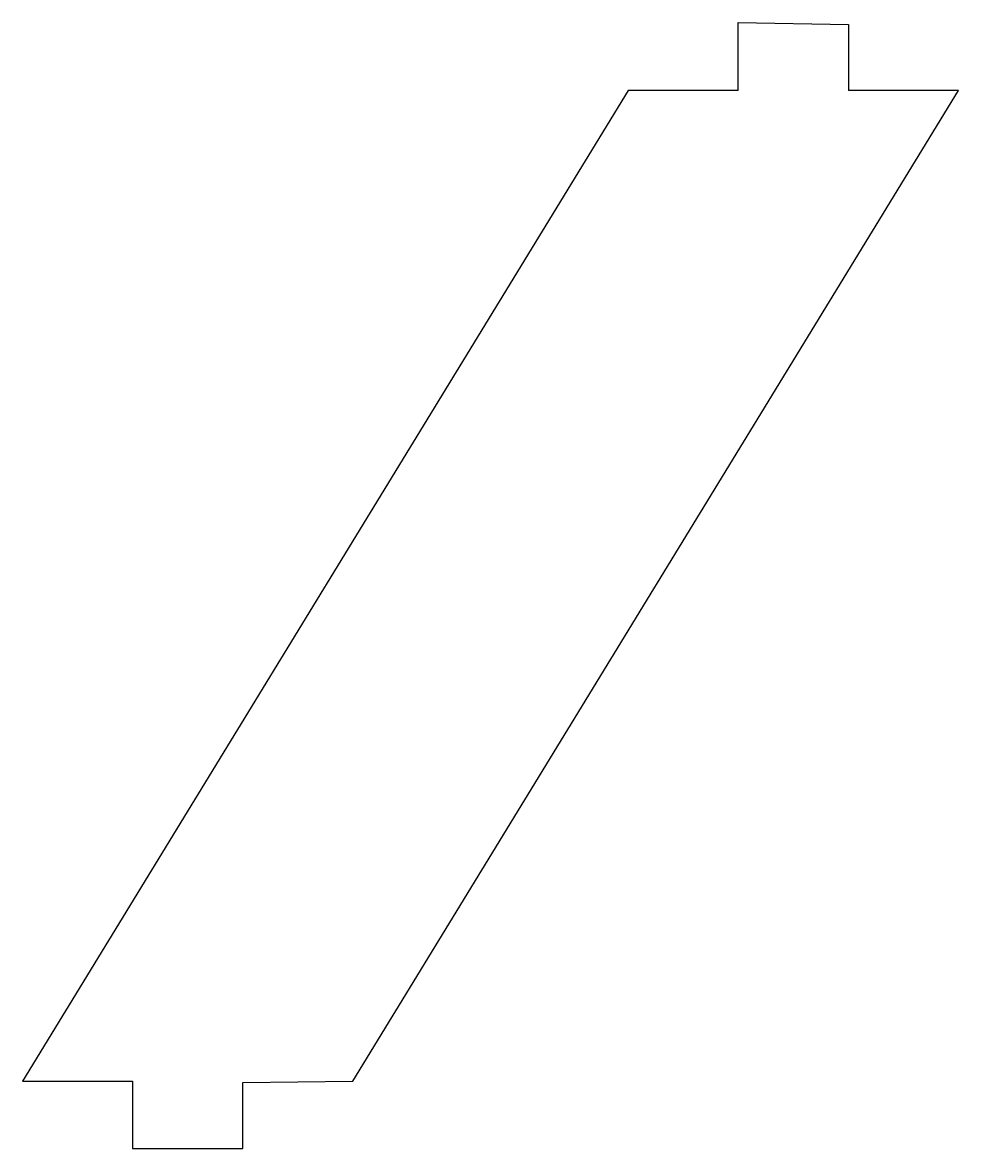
# Model space of a CAD drawing. Extents: x -5.1 to 37.4, y -18.3 to 32.8.
import ezdxf

# ---------------------------------------------------------------- set-up
doc = ezdxf.new("R2010")
doc.units = 0
doc.header["$MEASUREMENT"] = 0
doc.layers.add('MODELSKETCH_VISIBLE', color=7, linetype='CONTINUOUS')

msp = doc.modelspace()

# ---------------------------------------------------------------- linework, layer by layer
at = {"layer": 'MODELSKETCH_VISIBLE'}
for p, q in [((27.435, 29.744), (27.435, 32.837)), ((27.435, 32.837), (32.434, 32.744)), ((32.434, 32.744), (32.434, 29.744)), ((22.434, 29.744), (-5.066, -15.256)), ((9.934, -15.256), (37.434, 29.744)), ((27.435, 29.744), (22.434, 29.744)), ((37.434, 29.744), (32.434, 29.744)), ((-5.066, -15.256), (-0.066, -15.256)), ((-0.066, -15.256), (-0.066, -18.312)), ((4.934, -15.312), (9.934, -15.256)), ((4.934, -18.312), (4.934, -15.312)), ((-0.066, -18.312), (4.934, -18.312))]:
    msp.add_line(p, q, dxfattribs=at)

doc.saveas('drawing.dxf')
